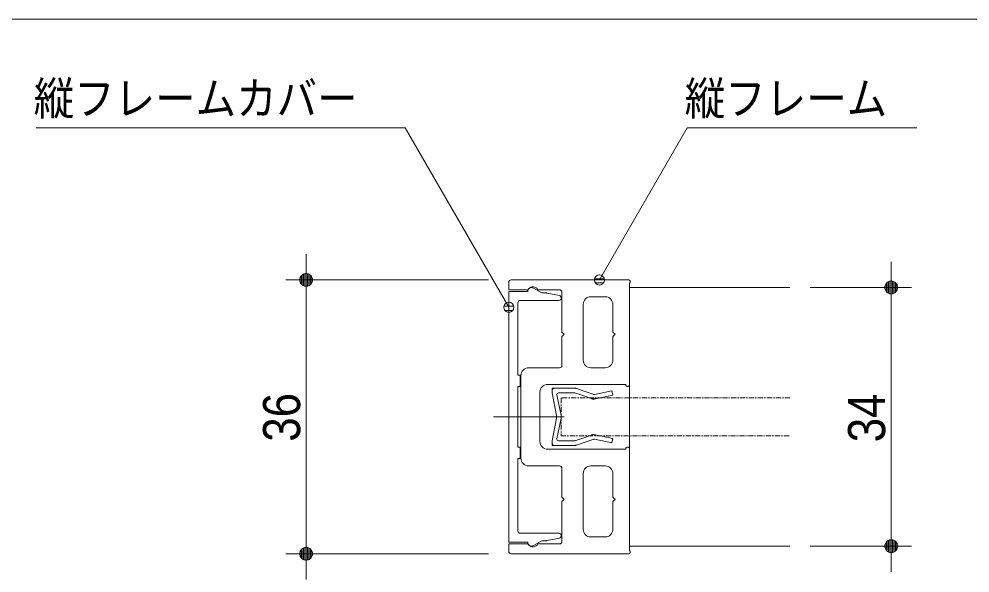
# Model space of a CAD drawing. Units: millimetres, scale not verified. Extents: x -6062 to 6062, y -3045 to 3045.
# Drawn here: x -4673 to -3734, y 2224 to 2770 of the extents above; entities that cross this region are included whole.
import ezdxf
from ezdxf.enums import TextEntityAlignment as Align

# ---------------------------------------------------------------- set-up
doc = ezdxf.new("R2010")
doc.units = ezdxf.units.MM
doc.header["$LTSCALE"] = 20
doc.linetypes.add('DOUBLE_CHAIN1', pattern=[8.8, 5, -1, 0.6, -0.6, 0.6, -1])
for name, color, linetype, lineweight in [('0-0_2寸法-2', 7, 'Continuous', 9), ('0-1_0', 7, 'Continuous', 9), ('0-2_2寸法-1', 7, 'Continuous', 9), ('0-3_2寸法-3', 7, 'Continuous', 9), ('0-4_3一般', 7, 'Continuous', 9), ('0-5_1図面枠', 7, 'Continuous', 9)]:
    doc.layers.add(name, color=color, linetype=linetype, lineweight=lineweight)
doc.styles.add('ＭＳ ゴシック', font='')
doc.styles.add('ＭＳ Ｐゴシック', font='')
doc.styles.get('ＭＳ ゴシック').set_extended_font_data('MS Gothic')
doc.styles.get('ＭＳ Ｐゴシック').set_extended_font_data('MS PGothic')

# ---------------------------------------------------------------- blocks, each defined once
blk = doc.blocks.new('_Dot')
at = {"layer": '0-1_0'}
for p, q in [((-10, 0), (-20, 0)), ((9.78, 2), (-9.78, 2)), ((7.99, 6), (-7.99, 6)), ((9.16, -3.98), (-9.16, -3.98)), ((6, -7.98), (-6, -7.98))]:
    blk.add_line(p, q, dxfattribs=at)
for points in [[(10, 0), (9.92, 1.25), (9.69, 2.49), (9.3, 3.68), (8.76, 4.82), (8.09, 5.88), (7.29, 6.85), (6.37, 7.71), (5.36, 8.44), (4.26, 9.05), (3.09, 9.51), (1.87, 9.82), (0.63, 9.98), (-0.63, 9.98), (-1.87, 9.82), (-3.09, 9.51), (-4.26, 9.05), (-5.36, 8.44), (-6.37, 7.71), (-7.29, 6.85), (-8.09, 5.88), (-8.76, 4.82), (-9.3, 3.68), (-9.69, 2.49), (-9.92, 1.25), (-10, 0), (0, 0)], [(-10, 0), (-9.92, -1.25), (-9.69, -2.49), (-9.3, -3.68), (-8.76, -4.82), (-8.09, -5.88), (-7.29, -6.85), (-6.37, -7.71), (-5.36, -8.44), (-4.26, -9.05), (-3.09, -9.51), (-1.87, -9.82), (-0.63, -9.98), (0.63, -9.98), (1.87, -9.82), (3.09, -9.51), (4.26, -9.05), (5.36, -8.44), (6.37, -7.71), (7.29, -6.85), (8.09, -5.88), (8.76, -4.82), (9.3, -3.68), (9.69, -2.49), (9.92, -1.25), (10, 0), (0, 0)]]:
    blk.add_lwpolyline(points, close=True, dxfattribs=at)
blk = doc.blocks.new('グループ-76')
at = {"layer": '0-4_3一般'}
for p, q in [((-47190, 48071.9), (-47190, 48116.9)), ((-47145, 48116.9), (-47190, 48116.9)), ((-47190, 48026.9), (-47190, 48071.9)), ((-47145, 48116.9), (-46729.9, 48116.9)), ((-46710.7, 48112.5), (-46387.2, 48002.3)), ((-47190, 48026.9), (-47102.6, 47582.4)), ((-47093.2, 47991.3), (-47012.6, 47582.4)), ((-47063.8, 48026.9), (-46740, 48026.9)), ((-46425.7, 47920.9), (-46740, 48026.9)), ((-46425.7, 47920.9), (-46380, 47899.4)), ((-46387.2, 48002.3), (-46369, 47993.7)), ((-46330.6, 47909.8), (-46380, 47899.4)), ((-46349.2, 47997.9), (-46369, 47993.7)), ((-47190, 47081.9), (-47102.6, 47526.3)), ((-47093.2, 47117.5), (-47012.6, 47526.3)), ((-46740, 47081.9), (-46425.7, 47187.8)), ((-46425.7, 47187.8), (-46380, 47209.4)), ((-46330.6, 47198.9), (-46380, 47209.4)), ((-47190, 47036.9), (-47190, 47081.9)), ((-47190, 47036.9), (-47190, 46991.9)), ((-47145, 46991.9), (-47190, 46991.9)), ((-46729.9, 46991.9), (-47145, 46991.9)), ((-47063.8, 47081.9), (-46740, 47081.9)), ((-46387.2, 47106.4), (-46710.7, 46996.2)), ((-46387.2, 47106.4), (-46369, 47115)), ((-46349.2, 47110.8), (-46369, 47115))]:
    blk.add_line(p, q, dxfattribs=at)
for points in [[(-46349.2, 47997.9), (-46008.6, 48069.9), (-45990, 47981.9), (-46330.6, 47909.8)], [(-46330.6, 47198.9), (-45990, 47126.9), (-46008.6, 47038.8), (-46349.2, 47110.8)]]:
    blk.add_lwpolyline(points, dxfattribs=at)
at = {"layer": '0-4_3一般', "linetype": 'DOUBLE_CHAIN1'}
blk.add_lwpolyline([(-42495, 47929.4), (-47010, 47929.4), (-47010, 47179.4), (-42495, 47179.4)], dxfattribs=at)
at = {"layer": '0-4_3一般'}
for centre, radius, start, end in [((-47145, 48071.9), 45, 135, 180), ((-47145, 48071.9), 45, 90, 135), ((-46729.9, 48071.9), 45, 77.36114, 90), ((-46729.9, 48071.9), 45, 64.72228, 77.36114), ((-47063.8, 47996.9), 30, 140.3825, 190.76501), ((-47063.8, 47996.9), 30, 90, 140.3825), ((-46361.6, 48056.6), 150, 244.72228, 263.33323), ((-46361.6, 48056.6), 60, 244.72228, 263.33323), ((-46361.6, 48056.6), 150, 263.33323, 281.94418), ((-46361.6, 48056.6), 60, 263.33323, 281.94418), ((-47250, 47554.4), 150, 5.3825, 10.76501), ((-47250, 47554.4), 150, 349.23499, 354.6175), ((-47250, 47554.4), 150, 0, 5.3825), ((-47250, 47554.4), 150, 354.6175, 0), ((-47160, 47554.4), 150, 5.3825, 10.76501), ((-47160, 47554.4), 150, 349.23499, 354.6175), ((-47160, 47554.4), 150, 0, 5.3825), ((-47160, 47554.4), 150, 354.6175, 0), ((-46361.6, 47052.1), 150, 96.66677, 115.27772), ((-46361.6, 47052.1), 150, 78.05582, 96.66677), ((-47145, 47036.9), 45, 180, 225), ((-47145, 47036.9), 45, 225, 270), ((-47063.8, 47111.9), 30, 169.23499, 219.6175), ((-47063.8, 47111.9), 30, 219.6175, 270), ((-46729.9, 47036.9), 45, 270, 282.63886), ((-46729.9, 47036.9), 45, 282.63886, 295.27772), ((-46361.6, 47052.1), 60, 96.66677, 115.27772), ((-46361.6, 47052.1), 60, 78.05582, 96.66677)]:
    blk.add_arc(centre, radius, start, end, dxfattribs=at)
blk = doc.blocks.new('グループ-77')
at = {"layer": '0-4_3一般'}
for p, q in [((-47046.2, 49946.6), (-47295.4, 49996.4)), ((-47865, 48379.4), (-47865, 49804.4)), ((-47820, 49849.4), (-47055, 49849.4)), ((-47010, 49894.4), (-47010, 49902.5)), ((-47865, 46954.4), (-47865, 48154.4)), ((-47447.7, 47554.4), (-48347.7, 47554.4)), ((-47865, 45304.4), (-47865, 46729.4)), ((-47055, 45259.4), (-47820, 45259.4)), ((-47295.4, 45112.3), (-47046.2, 45162.1)), ((-47010, 45206.2), (-47010, 45214.4))]:
    blk.add_line(p, q, dxfattribs=at)
for points in [[(-47670, 50029.4), (-48045, 50029.4), (-48045, 45079.4), (-47670, 45079.4)], [(-47324.9, 49999.4), (-47393, 49999.4), (-47557.5, 50094.3)], [(-47865, 48154.4), (-47820, 48154.4), (-47820, 48379.4), (-47865, 48379.4)], [(-47865, 46729.4), (-47820, 46729.4), (-47820, 46954.4), (-47865, 46954.4)], [(-47557.5, 45014.4), (-47393, 45109.4), (-47324.9, 45109.4)]]:
    blk.add_lwpolyline(points, dxfattribs=at)
for centre, radius, start, end in [((-47595, 50029.4), 75, 120, 180), ((-47595, 50029.4), 75, 60, 120), ((-47324.9, 49849.4), 150, 84.34503, 90), ((-47324.9, 49849.4), 150, 78.69007, 84.34503), ((-47055, 49902.5), 45, 39.34503, 78.69007), ((-47820, 49804.4), 45, 135, 180), ((-47820, 49804.4), 45, 90, 135), ((-47055, 49894.4), 45, 270, 315), ((-47055, 49894.4), 45, 315, 0), ((-47055, 49902.5), 45, 0, 39.34503), ((-47820, 45304.4), 45, 180, 225), ((-47820, 45304.4), 45, 225, 270), ((-47055, 45214.4), 45, 45, 90), ((-47595, 45079.4), 75, 180, 240), ((-47324.9, 45259.4), 150, 270, 275.65497), ((-47324.9, 45259.4), 150, 275.65497, 281.30993), ((-47055, 45206.2), 45, 281.30993, 320.65497), ((-47055, 45214.4), 45, 0, 45), ((-47055, 45206.2), 45, 320.65497, 0), ((-47595, 45079.4), 75, 240, 300)]:
    blk.add_arc(centre, radius, start, end, dxfattribs=at)
blk = doc.blocks.new('グループ-78')
at = {"layer": '0-4_3一般'}
for p, q in [((-48045, 50059.4), (-48045, 50209.4)), ((-45675, 50254.4), (-48000, 50254.4)), ((-45660, 48184.4), (-45660, 50194.4)), ((-45645, 50220.3), (-45645, 50224.4)), ((-47677.2, 50059.4), (-48045, 50059.4)), ((-47040, 50059.4), (-47470.1, 50059.4)), ((-46995, 50014.4), (-46995, 49226.9)), ((-46575, 49774.4), (-46575, 48671.9)), ((-46425, 49924.4), (-46140, 49924.4)), ((-45990, 49774.4), (-45990, 49226.9)), ((-46950, 49181.9), (-46995, 49226.9)), ((-45945, 49181.9), (-45990, 49226.9)), ((-46995, 49136.9), (-46950, 49181.9)), ((-46995, 49136.9), (-46995, 48566.9)), ((-45990, 49136.9), (-45945, 49181.9)), ((-45990, 49136.9), (-45990, 48671.9)), ((-47655, 48521.9), (-47040, 48521.9)), ((-46425, 48521.9), (-46140, 48521.9)), ((-47805, 48371.9), (-47805, 46736.9)), ((-45705, 48154.4), (-45690, 48154.4)), ((-47430, 48041.9), (-47430, 47066.9)), ((-46950, 47554.4), (-48116.1, 47554.4)), ((-45705, 46954.4), (-45690, 46954.4)), ((-47280, 46916.9), (-45735, 46916.9)), ((-45735, 46916.9), (-45735, 46924.4)), ((-45660, 46924.4), (-45660, 44914.4)), ((-47655, 46586.9), (-47040, 46586.9)), ((-46425, 46586.9), (-46140, 46586.9)), ((-46995, 45971.9), (-46995, 46541.9)), ((-46575, 45334.4), (-46575, 46436.9)), ((-45990, 45971.9), (-45990, 46436.9)), ((-46950, 45926.9), (-46995, 45971.9)), ((-46995, 45881.9), (-46950, 45926.9)), ((-46995, 45094.4), (-46995, 45881.9)), ((-45945, 45926.9), (-45990, 45971.9)), ((-45990, 45881.9), (-45945, 45926.9)), ((-45990, 45334.4), (-45990, 45881.9)), ((-46425, 45184.4), (-46140, 45184.4)), ((-47677.2, 45049.4), (-48045, 45049.4)), ((-48045, 45049.4), (-48045, 44899.4)), ((-47040, 45049.4), (-47470.1, 45049.4)), ((-45645, 44888.4), (-45645, 44884.4)), ((-45675, 44854.4), (-48000, 44854.4))]:
    blk.add_line(p, q, dxfattribs=at)
blk.add_lwpolyline([(-47280, 48191.9), (-45735, 48191.9), (-45735, 48184.4)], dxfattribs=at)
for centre, radius, start, end in [((-48000, 50209.4), 45, 135, 180), ((-48000, 50209.4), 45, 90, 135), ((-45675, 50224.4), 30, 45, 90), ((-45675, 50220.3), 30, 300, 330), ((-45675, 50224.4), 30, 0, 45), ((-45675, 50220.3), 30, 330, 0), ((-47677.2, 50089.4), 30, 270, 298.12551), ((-47677.2, 50089.4), 30, 298.12551, 326.25101), ((-47565, 50014.4), 105, 85.81397, 146.25101), ((-47565, 50014.4), 105, 25.37693, 85.81397), ((-47040, 50014.4), 45, 45, 90), ((-47040, 50014.4), 45, 0, 45), ((-46425, 49774.4), 150, 135, 180), ((-46425, 49774.4), 150, 90, 135), ((-46140, 49774.4), 150, 45, 90), ((-46140, 49774.4), 150, 0, 45), ((-46425, 48671.9), 150, 180, 225), ((-46140, 48671.9), 150, 315, 0), ((-47655, 48371.9), 150, 135, 180), ((-47655, 48371.9), 150, 90, 135), ((-47040, 48566.9), 45, 270, 315), ((-47040, 48566.9), 45, 315, 0), ((-46425, 48671.9), 150, 225, 270), ((-46140, 48671.9), 150, 270, 315), ((-47280, 48041.9), 150, 135, 180), ((-47280, 48041.9), 150, 90, 135), ((-45705, 48184.4), 30, 180, 225), ((-45705, 48184.4), 30, 225, 270), ((-45690, 48184.4), 30, 270, 315), ((-45690, 48184.4), 30, 315, 0), ((-47280, 47066.9), 150, 180, 225), ((-47280, 47066.9), 150, 225, 270), ((-45705, 46924.4), 30, 135, 180), ((-45705, 46924.4), 30, 90, 135), ((-45690, 46924.4), 30, 45, 90), ((-45690, 46924.4), 30, 0, 45), ((-47655, 46736.9), 150, 180, 225), ((-47655, 46736.9), 150, 225, 270), ((-47040, 46541.9), 45, 45, 90), ((-47040, 46541.9), 45, 0, 45), ((-46425, 46436.9), 150, 90, 135), ((-46140, 46436.9), 150, 45, 90), ((-46425, 46436.9), 150, 135, 180), ((-46140, 46436.9), 150, 0, 45), ((-46425, 45334.4), 150, 180, 225), ((-46140, 45334.4), 150, 315, 0), ((-47040, 45094.4), 45, 270, 315), ((-47040, 45094.4), 45, 315, 0), ((-46425, 45334.4), 150, 225, 270), ((-46140, 45334.4), 150, 270, 315), ((-48000, 44899.4), 45, 180, 225), ((-47677.2, 45019.4), 30, 61.87449, 90), ((-47677.2, 45019.4), 30, 33.74899, 61.87449), ((-47565, 45094.4), 105, 213.74899, 274.18603), ((-47565, 45094.4), 105, 274.18603, 334.62307), ((-45675, 44888.4), 30, 30, 60), ((-45675, 44884.4), 30, 315, 0), ((-45675, 44888.4), 30, 0, 30), ((-48000, 44899.4), 45, 225, 270), ((-45675, 44884.4), 30, 270, 315)]:
    blk.add_arc(centre, radius, start, end, dxfattribs=at)
blk.add_blockref('グループ-77', (0, 0), dxfattribs=at)
blk = doc.blocks.new('グループ-79')
at = {"layer": '0-4_3一般'}
blk.add_lwpolyline([(-42495, 45004.4), (-45660, 45004.4), (-45660, 50104.4), (-42495, 50104.4)], dxfattribs=at)
blk = doc.blocks.new('グループ-80')
at = {"layer": '0-4_3一般'}
for name in ['グループ-78', 'グループ-79', 'グループ-76']:
    blk.add_blockref(name, (0, 0), dxfattribs=at)
blk = doc.blocks.new('グループ-99')
at = {"layer": '0-5_1図面枠'}
blk.add_lwpolyline([(-80000, 55400), (80000, 55400), (80000, -55400), (-80000, -55400)], close=True, dxfattribs=at)
blk = doc.blocks.new('図面枠')
at = {"layer": '0-5_1図面枠'}
blk.add_blockref('グループ-99', (0, 0), dxfattribs=at)

msp = doc.modelspace()

# ---------------------------------------------------------------- linework, layer by layer
at = {"layer": '0-0_2寸法-2'}
for p, q in [((-4389.75, 2525.43), (-4389.75, 2538.14)), ((-3812.25, 2517.93), (-3812.25, 2530.64)), ((-4209.75, 2512.72), (-4409.75, 2512.72)), ((-4389.75, 2512.72), (-4389.75, 2242.72)), ((-3892.25, 2505.22), (-3792.25, 2505.22)), ((-3812.25, 2250.22), (-3812.25, 2505.22)), ((-3892.25, 2250.22), (-3792.25, 2250.22)), ((-4209.75, 2242.72), (-4409.75, 2242.72)), ((-3812.25, 2237.51), (-3812.25, 2224.79)), ((-4389.75, 2230.01), (-4389.75, 2217.29))]:
    msp.add_line(p, q, dxfattribs=at)
at = {"layer": '0-2_2寸法-1'}
for p, q in [((-4209.75, 2512.72), (-4409.75, 2512.72)), ((-4389.75, 2500.01), (-4389.75, 2255.43)), ((-3892.25, 2505.22), (-3792.25, 2505.22)), ((-3812.25, 2262.93), (-3812.25, 2492.51)), ((-3892.25, 2250.22), (-3792.25, 2250.22)), ((-4209.75, 2242.72), (-4409.75, 2242.72))]:
    msp.add_line(p, q, dxfattribs=at)
at = {"layer": '0-3_2寸法-3'}
for p, q in [((-4100.14, 2517.71), (-4100.48, 2517.71)), ((-4100.14, 2517.71), (-4100.48, 2517.71)), ((-4095.42, 2513.71), (-4105.21, 2513.71)), ((-4096.32, 2509.71), (-4104.31, 2509.71)), ((-4189.58, 2490.71), (-4189.92, 2490.71)), ((-4189.58, 2490.71), (-4189.92, 2490.71)), ((-4184.86, 2486.71), (-4194.64, 2486.71)), ((-4185.75, 2482.71), (-4193.75, 2482.71))]:
    msp.add_line(p, q, dxfattribs=at)
for points in [[(-4189.75, 2485.72), (-4291.94, 2662.72), (-4656.38, 2662.72)], [(-4100.31, 2512.72), (-4013.71, 2662.72), (-3786.83, 2662.72)]]:
    msp.add_lwpolyline(points, dxfattribs=at)
for centre in [(-4100.31, 2512.72), (-4100.31, 2512.72), (-4189.75, 2485.72), (-4189.75, 2485.72)]:
    msp.add_circle(centre, 5.01, dxfattribs=at)

# ---------------------------------------------------------------- block references
at = {"layer": '0-0_2寸法-2', "xscale": 0.6356201, "yscale": 0.6356201}
for p, rotation in [((-4389.75, 2512.72), 270), ((-3812.25, 2505.22), 270), ((-3812.25, 2250.22), 90), ((-4389.75, 2242.72), 90)]:
    msp.add_blockref('_Dot', p, dxfattribs=dict(at, rotation=rotation))
at = {"layer": '0-2_2寸法-1', "xscale": 0.6356201, "yscale": 0.6356201}
for p, rotation in [((-4389.75, 2512.72), 90), ((-3812.25, 2505.22), 90), ((-3812.25, 2250.22), 270), ((-4389.75, 2242.72), 270)]:
    msp.add_blockref('_Dot', p, dxfattribs=dict(at, rotation=rotation))
at = {"layer": '0-4_3一般', "xscale": 0.05, "yscale": 0.05}
msp.add_blockref('グループ-80', (-1787.5, 0), dxfattribs=at)
at = {"layer": '0-5_1図面枠', "xscale": 0.05, "yscale": 0.05}
msp.add_blockref('図面枠', (-1787.5, 0), dxfattribs=at)

# ---------------------------------------------------------------- texts
at = {"layer": '0-2_2寸法-1', "style": 'ＭＳ Ｐゴシック', "width": 0.9}
for s, p in [('36', (-4384.69, 2353.23)), ('34', (-3807.19, 2352.64))]:
    msp.add_text(s, height=36.66, rotation=90, dxfattribs=at).set_placement(p, align=Align.BOTTOM_LEFT)
at = {"layer": '0-3_2寸法-3', "style": 'ＭＳ ゴシック', "width": 0.9}
for s, p in [('縦フレームカバー', (-4658.68, 2665.69)), ('縦フレーム', (-4016.01, 2665.69))]:
    msp.add_text(s, height=32.55, dxfattribs=at).set_placement(p, align=Align.BOTTOM_LEFT)

doc.saveas('drawing.dxf')
